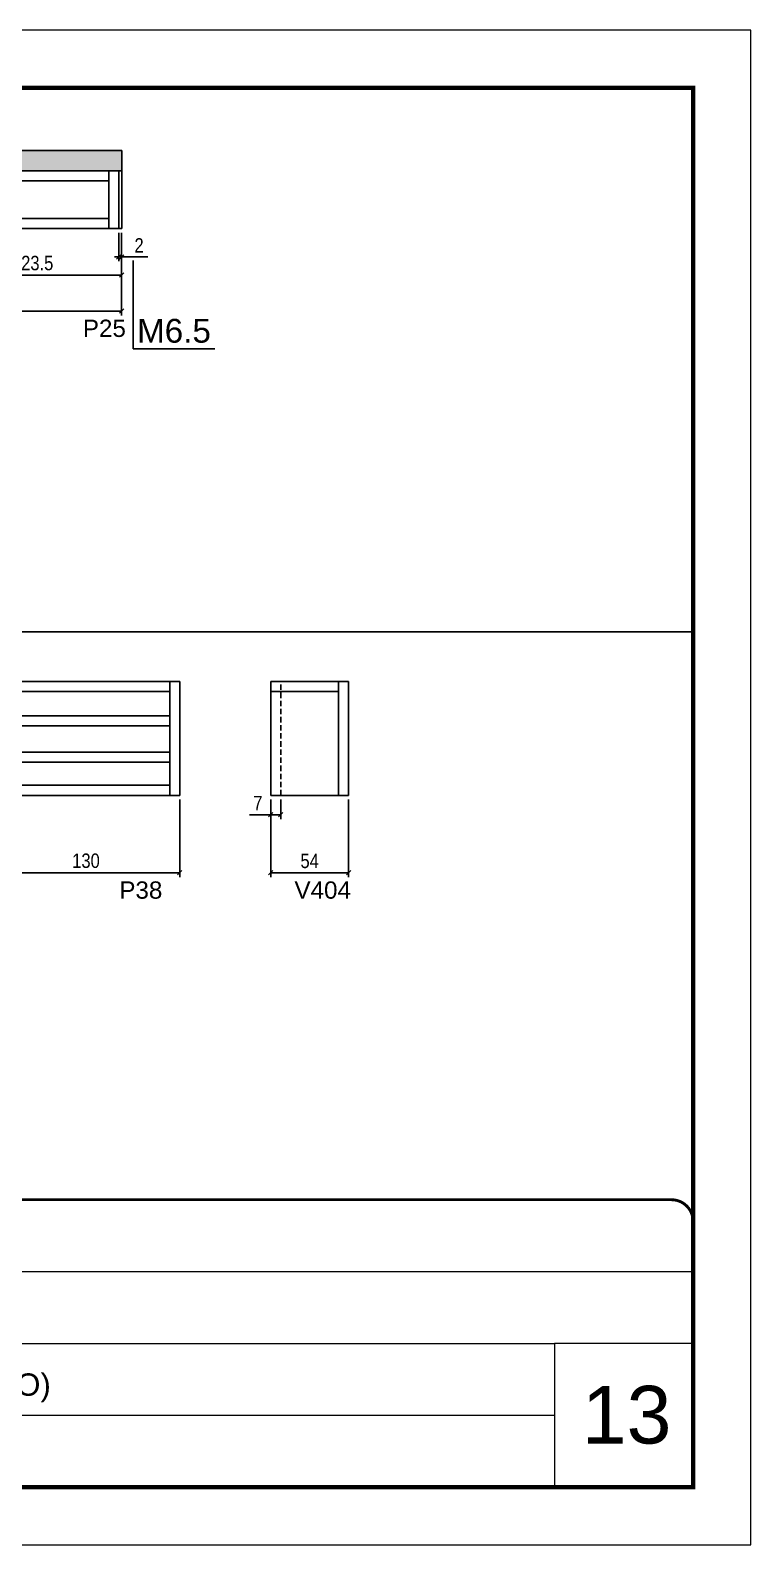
# Model space of a CAD drawing. Extents: x 3309 to 9563, y -2522 to 14608.
# Drawn here: x 4295 to 4794, y 10112 to 11162 of the extents above; entities that cross this region are included whole.
import ezdxf

# ---------------------------------------------------------------- set-up
doc = ezdxf.new("R2010")
doc.units = 0
for name, pattern in [('CONTINUO', [0]), ('DASHED', [0.75, 0.5, -0.25]), ('HIDDEN', [0.375, 0.25, -0.125])]:
    doc.linetypes.add(name, pattern=pattern)
for name, color, linetype in [('5', 5, 'Continuous'), ('COTA', 241, 'Continuous'), ('NOMENCLATURA', 7, 'Continuous'), ('Painéis', 200, 'Continuous'), ('SARR_2.2x7', 40, 'Continuous')]:
    doc.layers.add(name, color=color, linetype=linetype)
for name, color, linetype, lineweight in [('CARIMBO', 255, 'Continuous', 9), ('Folhas', 255, 'Continuous', 9), ('SARRAFO DE PRESSAO', 251, 'DASHED', 9)]:
    doc.layers.add(name, color=color, linetype=linetype, lineweight=lineweight)
doc.styles.add('ARIAL', font='arial.ttf')
doc.styles.add('COTA TECNICA', font='techl___.ttf', dxfattribs={"height": 10})
doc.styles.get("Standard").update_dxf_attribs({"font": 'arial.ttf'})
doc.dimstyles.new('PAINEL', dxfattribs={"dimtxt": 10, "dimasz": 3, "dimexe": 3, "dimexo": 3, "dimgap": 3, "dimtad": 1, "dimdec": 1, "dimzin": 12, "dimdsep": 46, "dimtxsty": 'COTA TECNICA', "dimblk1": 'OBLIQUE', "dimblk2": 'OBLIQUE', "dimsah": 1, "dimcen": 0.9, "dimclrd": 4, "dimclre": 4, "dimclrt": 240, "dimadec": 1, "dimazin": 3, "dimtfac": 1, "dimtdec": 1, "dimtmove": 0, "dimatfit": 3, "dimfxl": 1, "dimtolj": 1, "dimtzin": 12, "dimarcsym": 0})

# ---------------------------------------------------------------- blocks, each defined once
blk = doc.blocks.new('9999999999')
at = {"color": 30, "linetype": 'CONTINUO'}
for p, q in [((98564.6, 34379.6), (99584, 34379.6)), ((98564.6, 34329.8), (99488, 34329.8)), ((99584, 34329.8), (99488, 34329.8)), ((99488, 34329.8), (99488, 34230.2)), ((98564.6, 34280), (99488, 34280))]:
    blk.add_line(p, q, dxfattribs=at)
at = {"color": 30, "linetype": 'CONTINUO', "const_width": 2}
blk.add_lwpolyline([(99584, 34230.2), (99584, 34414.4, 0.414214), (99569, 34429.4), (98229, 34429.4, 0.414214), (98214, 34414.4), (98214, 34245.2, 0.414214), (98229, 34230.2), (99584, 34230.2)], format="xyb", dxfattribs=at)
at = {"layer": 'Folhas'}
blk.add_lwpolyline([(98139, 34190.2), (99624, 34190.2), (99624, 35240.2), (98139, 35240.2)], close=True, dxfattribs=at)
at = {"layer": 'Folhas', "color": 30, "const_width": 3}
blk.add_lwpolyline([(98214, 34230.2), (99584, 34230.2), (99584, 35200.2), (98214, 35200.2)], close=True, dxfattribs=at)
at = {"color": 7, "linetype": 'Continuous', "ltscale": 5, "style": 'ARIAL'}
blk.add_text('TIPO (7° AO 21° PAVIMENTO)', height=15.483, dxfattribs=at).set_placement((98837.7, 34293.5))
blk = doc.blocks.new('_Oblique')
at = {"color": 0, "linetype": 'ByBlock', "lineweight": -2}
blk.add_line((-0.5, -0.5), (0.5, 0.5), dxfattribs=at)
blk = doc.blocks.new('*D1497')
at = {"layer": 'COTA', "color": 4, "lineweight": -2, "transparency": 16777216}
for p, q in [((3988.6, 11021.7), (3988.6, 10964.5)), ((4358.1, 11021.7), (4358.1, 10964.5)), ((3988.6, 10967.5), (4358.1, 10967.5))]:
    blk.add_line(p, q, dxfattribs=at)
at = {"layer": 'Defpoints', "color": 0, "transparency": 16777216}
for p in [(3988.6, 11024.7), (4358.1, 11024.7), (4358.1, 10967.5)]:
    blk.add_point(p, dxfattribs=at)
at = {"layer": 'COTA', "color": 4, "lineweight": -2, "transparency": 16777216, "xscale": 3, "yscale": 3, "zscale": 3, "rotation": 180}
blk.add_blockref('_Oblique', (3988.6, 10967.5), dxfattribs=at)
at = {"layer": 'COTA', "color": 4, "lineweight": -2, "transparency": 16777216, "xscale": 3, "yscale": 3, "zscale": 3}
blk.add_blockref('_Oblique', (4358.1, 10967.5), dxfattribs=at)
at = {"layer": 'COTA', "color": 240, "transparency": 16777216, "insert": (4173.4, 10975.8), "char_height": 10, "attachment_point": 5, "style": 'COTA TECNICA'}
blk.add_mtext('\\A1;369.5', dxfattribs=at)
blk = doc.blocks.new('*D1499')
at = {"layer": 'COTA', "color": 4, "lineweight": -2, "transparency": 16777216}
for p, q in [((4234.6, 11021.7), (4234.6, 10989.4)), ((4358.1, 11021.7), (4358.1, 10989.4)), ((4234.6, 10992.4), (4358.1, 10992.4))]:
    blk.add_line(p, q, dxfattribs=at)
at = {"layer": 'Defpoints', "color": 0, "transparency": 16777216}
for p in [(4234.6, 11024.7), (4358.1, 11024.7), (4358.1, 10992.4)]:
    blk.add_point(p, dxfattribs=at)
at = {"layer": 'COTA', "color": 4, "lineweight": -2, "transparency": 16777216, "xscale": 3, "yscale": 3, "zscale": 3, "rotation": 180}
blk.add_blockref('_Oblique', (4234.6, 10992.4), dxfattribs=at)
at = {"layer": 'COTA', "color": 4, "lineweight": -2, "transparency": 16777216, "xscale": 3, "yscale": 3, "zscale": 3}
blk.add_blockref('_Oblique', (4358.1, 10992.4), dxfattribs=at)
at = {"layer": 'COTA', "color": 240, "transparency": 16777216, "insert": (4296.4, 11000.7), "char_height": 10, "attachment_point": 5, "style": 'COTA TECNICA'}
blk.add_mtext('\\A1;123.5', dxfattribs=at)
blk = doc.blocks.new('*D1502')
at = {"layer": 'COTA', "color": 4, "lineweight": -2, "transparency": 16777216}
for p, q in [((4356.1, 11021.7), (4356.1, 11002)), ((4358.1, 11021.7), (4358.1, 11002)), ((4356.1, 11005), (4353.1, 11005)), ((4356.1, 11005), (4358.1, 11005)), ((4358.1, 11005), (4376.3, 11005))]:
    blk.add_line(p, q, dxfattribs=at)
at = {"layer": 'Defpoints', "color": 0, "transparency": 16777216}
for p in [(4356.1, 11024.7), (4358.1, 11024.7), (4358.1, 11005)]:
    blk.add_point(p, dxfattribs=at)
at = {"layer": 'COTA', "color": 4, "lineweight": -2, "transparency": 16777216, "xscale": 3, "yscale": 3, "zscale": 3}
blk.add_blockref('_Oblique', (4356.1, 11005), dxfattribs=at)
at = {"layer": 'COTA', "color": 4, "lineweight": -2, "transparency": 16777216, "xscale": 3, "yscale": 3, "zscale": 3, "rotation": 180}
blk.add_blockref('_Oblique', (4358.1, 11005), dxfattribs=at)
at = {"layer": 'COTA', "color": 240, "transparency": 16777216, "insert": (4370.2, 11013), "char_height": 10, "attachment_point": 5, "style": 'COTA TECNICA'}
blk.add_mtext('\\A1;2', dxfattribs=at)
blk = doc.blocks.new('*D1583')
at = {"layer": 'COTA', "color": 4, "lineweight": -2, "transparency": 16777216}
for p, q in [((4268.4, 10628.7), (4268.4, 10575)), ((4398.4, 10628.7), (4398.4, 10575)), ((4398.4, 10578), (4268.4, 10578))]:
    blk.add_line(p, q, dxfattribs=at)
at = {"layer": 'Defpoints', "color": 0, "transparency": 16777216}
for p in [(4268.4, 10631.7), (4398.4, 10631.7), (4268.4, 10578)]:
    blk.add_point(p, dxfattribs=at)
at = {"layer": 'COTA', "color": 4, "lineweight": -2, "transparency": 16777216, "xscale": 3, "yscale": 3, "zscale": 3, "rotation": 180}
blk.add_blockref('_Oblique', (4268.4, 10578), dxfattribs=at)
at = {"layer": 'COTA', "color": 4, "lineweight": -2, "transparency": 16777216, "xscale": 3, "yscale": 3, "zscale": 3}
blk.add_blockref('_Oblique', (4398.4, 10578), dxfattribs=at)
at = {"layer": 'COTA', "color": 240, "transparency": 16777216, "insert": (4333.4, 10586.3), "char_height": 10, "attachment_point": 5, "style": 'COTA TECNICA'}
blk.add_mtext('\\A1;130', dxfattribs=at)
blk = doc.blocks.new('*D1586')
at = {"layer": 'COTA', "color": 4, "lineweight": -2, "transparency": 16777216}
for p, q in [((4461.5, 10628.7), (4461.5, 10615.2)), ((4468.5, 10628.7), (4468.5, 10615.2)), ((4461.5, 10618.2), (4446.8, 10618.2)), ((4468.5, 10618.2), (4461.5, 10618.2))]:
    blk.add_line(p, q, dxfattribs=at)
at = {"layer": 'Defpoints', "color": 0, "transparency": 16777216}
for p in [(4461.5, 10631.7), (4468.5, 10631.7), (4461.5, 10618.2)]:
    blk.add_point(p, dxfattribs=at)
at = {"layer": 'COTA', "color": 4, "lineweight": -2, "transparency": 16777216, "xscale": 3, "yscale": 3, "zscale": 3, "rotation": 180}
blk.add_blockref('_Oblique', (4461.5, 10618.2), dxfattribs=at)
at = {"layer": 'COTA', "color": 4, "lineweight": -2, "transparency": 16777216, "xscale": 3, "yscale": 3, "zscale": 3}
blk.add_blockref('_Oblique', (4468.5, 10618.2), dxfattribs=at)
at = {"layer": 'COTA', "color": 240, "transparency": 16777216, "insert": (4452.6, 10626.3), "char_height": 10, "attachment_point": 5, "style": 'COTA TECNICA'}
blk.add_mtext('\\A1;7', dxfattribs=at)
blk = doc.blocks.new('*D1587')
at = {"layer": 'COTA', "color": 4, "lineweight": -2, "transparency": 16777216}
for p, q in [((4461.5, 10628.7), (4461.5, 10575)), ((4515.5, 10628.7), (4515.5, 10575)), ((4515.5, 10578), (4461.5, 10578))]:
    blk.add_line(p, q, dxfattribs=at)
at = {"layer": 'Defpoints', "color": 0, "transparency": 16777216}
for p in [(4461.5, 10631.7), (4515.5, 10631.7), (4461.5, 10578)]:
    blk.add_point(p, dxfattribs=at)
at = {"layer": 'COTA', "color": 4, "lineweight": -2, "transparency": 16777216, "xscale": 3, "yscale": 3, "zscale": 3, "rotation": 180}
blk.add_blockref('_Oblique', (4461.5, 10578), dxfattribs=at)
at = {"layer": 'COTA', "color": 4, "lineweight": -2, "transparency": 16777216, "xscale": 3, "yscale": 3, "zscale": 3}
blk.add_blockref('_Oblique', (4515.5, 10578), dxfattribs=at)
at = {"layer": 'COTA', "color": 240, "transparency": 16777216, "insert": (4488.5, 10586.2), "char_height": 10, "attachment_point": 5, "style": 'COTA TECNICA'}
blk.add_mtext('\\A1;54', dxfattribs=at)

msp = doc.modelspace()

# ---------------------------------------------------------------- hatches: boundary and pattern name
at = {"layer": 'COTA'}
h = msp.add_hatch(dxfattribs=at)
h.set_pattern_fill('AR-CONC', color=256, scale=0.03)
h.set_pattern_definition([(50, (-4939.476, -671.937), (5.4655401, -0.4781726), [0.5715, -6.2865]), (355, (-4939.476, -671.937), (-1.0573026, 5.7317054), [0.4572, -5.0292175]), (100.451445, (-4939.0206, -671.9767), (4.4082374, 5.2535326), [0.4857003, -5.3427073]), (46.1842, (-4939.476, -670.413), (8.1323712, -1.2612698), [0.85725, -9.42975]), (96.63556, (-4938.798, -670.518), (7.122124, 7.4227837), [0.7285507, -8.0140682]), (351.18415, (-4939.476, -670.413), (7.122124, 7.4227837), [0.685799, -7.543792]), (21, (-4938.714, -670.794), (4.5484317, -3.067956), [0.5715, -6.2865]), (326, (-4938.714, -670.794), (1.8540609, 5.525639), [0.4572, -5.0292]), (71.451445, (-4938.335, -671.0495), (6.4024926, 2.457683), [0.4857003, -5.3426981]), (37.5, (-4939.476, -671.9368), (0.0926581, 2.53665117), [0, -4.96824, 0, -5.1054, 0, -5.04825]), (7.5, (-4939.476, -671.9368), (2.00458988, 3.00541724), [0, -2.91084, 0, -4.85394, 0, -1.92405]), (327.5, (-4941.1753, -671.9368), (4.06771786, -0.17186232), [0, -1.905, 0, -5.9436, 0, -7.8867]), (317.5, (-4941.9373, -671.937), (4.4438754, 0.7627947), [0, -2.4765, 0, -3.94716, 0, -5.6007])])
h.paths.add_polyline_path([(3958.65, 11024.74), (3988.65, 11024.74), (3988.65, 11064.74), (4358.15, 11064.74), (4358.15, 11078.74), (3589.15, 11078.74), (3589.15, 11064.74), (3958.65, 11064.74)])

# ---------------------------------------------------------------- linework, layer by layer
for p, q in [((4358.15, 11078.74), (3589.15, 11078.74)), ((4358.15, 11064.74), (4358.15, 11078.74)), ((3384.37, 10745.01), (4754.37, 10745.01))]:
    msp.add_line(p, q, dxfattribs=at)
at = {"layer": 'NOMENCLATURA', "linetype": 'Continuous'}
for p, q in [((4366.06, 10941.35), (4366.06, 11002.44)), ((4422.78, 10941.35), (4366.06, 10941.35))]:
    msp.add_line(p, q, dxfattribs=at)
at = {"layer": 'Painéis', "linetype": 'ByBlock'}
for p, q in [((4358.15, 11064.74), (3988.65, 11064.74)), ((4356.15, 11024.74), (4356.15, 11064.74)), ((4358.15, 11024.74), (4358.15, 11064.74)), ((3988.65, 11024.74), (4358.15, 11024.74)), ((4268.44, 10710.67), (4398.44, 10710.67)), ((4398.44, 10710.67), (4398.44, 10631.67)), ((4461.51, 10631.67), (4461.51, 10710.67)), ((4461.51, 10710.67), (4515.51, 10710.67)), ((4515.51, 10710.67), (4515.51, 10631.67)), ((4398.44, 10631.67), (4268.44, 10631.67)), ((4515.51, 10631.67), (4461.51, 10631.67))]:
    msp.add_line(p, q, dxfattribs=at)
at = {"layer": 'SARR_2.2x7', "linetype": 'Continuous'}
for p, q in [((4234.65, 11057.74), (4349.15, 11057.74)), ((4349.15, 11024.74), (4349.15, 11064.74)), ((4234.65, 11031.74), (4349.15, 11031.74)), ((4391.44, 10631.67), (4391.44, 10710.67)), ((4508.51, 10710.67), (4508.51, 10631.67)), ((4391.44, 10703.67), (4268.44, 10703.67)), ((4508.51, 10703.67), (4461.51, 10703.67)), ((4391.44, 10686.93), (4268.44, 10686.93)), ((4391.44, 10679.93), (4268.44, 10679.93)), ((4391.44, 10661.67), (4268.44, 10661.67)), ((4391.44, 10654.67), (4268.44, 10654.67)), ((4391.44, 10638.67), (4268.44, 10638.67))]:
    msp.add_line(p, q, dxfattribs=at)
at = {"layer": 'SARR_2.2x7', "linetype": 'HIDDEN', "ltscale": 15}
msp.add_line((4468.51, 10631.67), (4468.51, 10710.67), dxfattribs=at)

# ---------------------------------------------------------------- block references
at = {"layer": 'SARRAFO DE PRESSAO', "color": 6, "linetype": 'ByBlock'}
msp.add_blockref('9999999999', (-94829.61, -24078.07), dxfattribs=at)

# ---------------------------------------------------------------- texts
at = {"layer": '5', "linetype": 'Continuous'}
for s, p in [('P25', (4331.22, 10949.52)), ('P38', (4356.52, 10560.03)), ('V404', (4477.97, 10560.03))]:
    msp.add_text(s, height=12, rotation=359.99996, dxfattribs=at).set_placement(p)
at = {"layer": 'CARIMBO', "style": 'ARIAL'}
msp.add_text('13', height=40, dxfattribs=at).set_placement((4677.23, 10182.28))
at = {"layer": 'NOMENCLATURA', "linetype": 'Continuous'}
msp.add_text('M6.5', height=16.5, dxfattribs=at).set_placement((4368.78, 10945.54))

# ---------------------------------------------------------------- dimensions: what is measured, and where the dimension line sits
at = {"layer": 'COTA'}
for base, p1, p2, picture, middle in [((4358.15, 10967.53), (3988.65, 11024.74), (4358.15, 11024.74), '*D1497', (4173.4, 10975.78)), ((4358.15, 11004.96), (4356.15, 11024.74), (4358.15, 11024.74), '*D1502', (4370.2, 11012.96)), ((4461.51, 10618.25), (4468.51, 10631.67), (4461.51, 10631.67), '*D1586', (4452.64, 10626.32))]:
    dim = msp.add_linear_dim(base=base, p1=p1, p2=p2, angle=180, dimstyle='PAINEL', dxfattribs=at)
    dim.commit()
    dim.dimension.update_dxf_attribs({"geometry": picture, "text_midpoint": middle})
dim = msp.add_linear_dim(base=(4358.15, 10992.44), p1=(4234.65, 11024.74), p2=(4358.15, 11024.74), dimstyle='PAINEL', override={"dimtmove": 1}, dxfattribs=at)
dim.commit()
dim.dimension.update_dxf_attribs({"geometry": '*D1499', "text_midpoint": (4296.4, 11000.66)})
for base, p1, p2, picture, middle in [((4268.44, 10578.05), (4398.44, 10631.67), (4268.44, 10631.67), '*D1583', (4333.44, 10586.26)), ((4461.51, 10578.05), (4515.51, 10631.67), (4461.51, 10631.67), '*D1587', (4488.51, 10586.16))]:
    dim = msp.add_linear_dim(base=base, p1=p1, p2=p2, dimstyle='PAINEL', dxfattribs=at)
    dim.commit()
    dim.dimension.update_dxf_attribs({"geometry": picture, "text_midpoint": middle})

doc.saveas('drawing.dxf')
